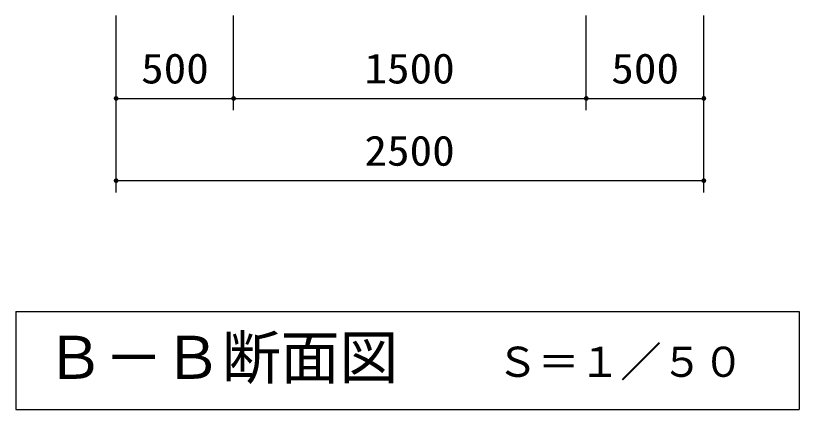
# Model space of a CAD drawing. Units: millimetres, scale not verified. Extents: x -14850 to 14850, y -10500 to 10500.
# Drawn here: x -1329 to 2004, y -8053 to -6378 of the extents above; entities that cross this region are included whole.
import ezdxf
from ezdxf.enums import TextEntityAlignment as Align

# ---------------------------------------------------------------- set-up
doc = ezdxf.new("R2010")
doc.units = ezdxf.units.MM
doc.header["$LTSCALE"] = 50
doc.layers.add('0-1_機器', color=3, linetype='Continuous', lineweight=25)
doc.layers.add('0-2_製作', color=5, linetype='Continuous', lineweight=25)
doc.styles.add('ＭＳ ゴシック', font='')
doc.styles.get('ＭＳ ゴシック').set_extended_font_data('MS Gothic')

msp = doc.modelspace()

# ---------------------------------------------------------------- linework, layer by layer
at = {"layer": '0-1_機器'}
for p, q in [((-1329.19, -7636.22), (-1329.19, -8052.89)), ((-1329.19, -7636.22), (2004.15, -7636.22)), ((2004.15, -7636.22), (2004.15, -8052.89)), ((-1329.19, -8052.89), (2004.15, -8052.89))]:
    msp.add_line(p, q, dxfattribs=at)
at = {"layer": '0-2_製作', "color": 2}
for p, q in [((-902.03, -7129.77), (-902.03, -6377.63)), ((-402.03, -6779.77), (-402.03, -6377.63)), ((1097.97, -6779.77), (1097.97, -6377.63)), ((1597.97, -7129.77), (1597.97, -6377.63)), ((-902.03, -6729.77), (-402.03, -6729.77)), ((-402.03, -6729.77), (1097.97, -6729.77)), ((1097.97, -6729.77), (1597.97, -6729.77)), ((-902.03, -7079.77), (1597.97, -7079.77))]:
    msp.add_line(p, q, dxfattribs=at)
at = {"layer": '0-2_製作'}
for points in [[(-912.01, -6729.14), (-902.03, -6729.77), (-912.03, -6729.77)], [(-912.03, -6729.77), (-902.03, -6729.77), (-911.95, -6731.02)], [(-911.85, -6727.89), (-902.03, -6729.77), (-912.01, -6729.14)], [(-911.95, -6731.02), (-902.03, -6729.77), (-911.72, -6732.26)], [(-911.85, -6727.89), (-902.03, -6719.77), (-902.03, -6729.77)], [(-911.54, -6726.68), (-902.03, -6719.77), (-911.85, -6727.89)], [(-911.72, -6732.26), (-902.03, -6729.77), (-911.33, -6733.45)], [(-911.08, -6725.51), (-902.03, -6719.77), (-911.54, -6726.68)], [(-911.33, -6733.45), (-902.03, -6729.77), (-910.79, -6734.59)], [(-910.47, -6724.41), (-902.03, -6719.77), (-911.08, -6725.51)], [(-910.79, -6734.59), (-902.03, -6729.77), (-910.12, -6735.65)], [(-909.74, -6723.39), (-902.03, -6719.77), (-910.47, -6724.41)], [(-910.12, -6735.65), (-902.03, -6729.77), (-909.32, -6736.61)], [(-908.88, -6722.48), (-902.03, -6719.77), (-909.74, -6723.39)], [(-909.32, -6736.61), (-902.03, -6729.77), (-908.41, -6737.47)], [(-907.91, -6721.68), (-902.03, -6719.77), (-908.88, -6722.48)], [(-908.41, -6737.47), (-902.03, -6729.77), (-907.39, -6738.21)], [(-906.85, -6721.01), (-902.03, -6719.77), (-907.91, -6721.68)], [(-907.39, -6738.21), (-902.03, -6729.77), (-906.29, -6738.82)], [(-905.71, -6720.47), (-902.03, -6719.77), (-906.85, -6721.01)], [(-906.29, -6738.82), (-902.03, -6729.77), (-905.12, -6739.28)], [(-904.52, -6720.08), (-902.03, -6719.77), (-905.71, -6720.47)], [(-905.12, -6739.28), (-902.03, -6729.77), (-902.03, -6739.77)], [(-903.28, -6719.85), (-902.03, -6719.77), (-904.52, -6720.08)], [(-902.03, -6719.77), (-892.03, -6729.77), (-902.03, -6729.77)], [(-902.03, -6719.77), (-892.11, -6728.51), (-892.03, -6729.77)], [(-902.03, -6719.77), (-892.35, -6727.28), (-892.11, -6728.51)], [(-902.03, -6719.77), (-892.73, -6726.09), (-892.35, -6727.28)], [(-902.03, -6719.77), (-893.27, -6724.95), (-892.73, -6726.09)], [(-902.03, -6719.77), (-893.94, -6723.89), (-893.27, -6724.95)], [(-902.03, -6719.77), (-894.74, -6722.92), (-893.94, -6723.89)], [(-902.03, -6719.77), (-895.66, -6722.06), (-894.74, -6722.92)], [(-902.03, -6719.77), (-896.67, -6721.32), (-895.66, -6722.06)], [(-902.03, -6719.77), (-897.77, -6720.72), (-896.67, -6721.32)], [(-902.03, -6719.77), (-898.94, -6720.26), (-897.77, -6720.72)], [(-902.03, -6719.77), (-900.16, -6719.95), (-898.94, -6720.26)], [(-901.4, -6719.79), (-900.16, -6719.95), (-902.03, -6719.77)], [(-902.03, -6729.77), (-900.78, -6739.69), (-902.03, -6739.77)], [(-902.03, -6729.77), (-899.54, -6739.45), (-900.78, -6739.69)], [(-902.03, -6729.77), (-898.35, -6739.07), (-899.54, -6739.45)], [(-902.03, -6729.77), (-897.21, -6738.53), (-898.35, -6739.07)], [(-902.03, -6729.77), (-896.15, -6737.86), (-897.21, -6738.53)], [(-902.03, -6729.77), (-895.19, -6737.06), (-896.15, -6737.86)], [(-902.03, -6729.77), (-894.33, -6736.14), (-895.19, -6737.06)], [(-902.03, -6729.77), (-893.59, -6735.13), (-894.33, -6736.14)], [(-902.03, -6729.77), (-892.98, -6734.03), (-893.59, -6735.13)], [(-902.03, -6729.77), (-892.52, -6732.86), (-892.98, -6734.03)], [(-902.03, -6729.77), (-892.21, -6731.64), (-892.52, -6732.86)], [(-902.03, -6729.77), (-892.05, -6730.4), (-892.21, -6731.64)], [(-892.03, -6729.77), (-892.05, -6730.4), (-902.03, -6729.77)], [(-412.01, -6729.14), (-402.03, -6729.77), (-412.03, -6729.77)], [(-412.03, -6729.77), (-402.03, -6729.77), (-411.95, -6731.02)], [(-412.01, -6729.14), (-402.03, -6719.77), (-402.03, -6729.77)], [(-411.85, -6727.89), (-402.03, -6719.77), (-412.01, -6729.14)], [(-411.95, -6731.02), (-402.03, -6729.77), (-411.72, -6732.26)], [(-411.54, -6726.68), (-402.03, -6719.77), (-411.85, -6727.89)], [(-411.72, -6732.26), (-402.03, -6729.77), (-411.33, -6733.45)], [(-411.08, -6725.51), (-402.03, -6719.77), (-411.54, -6726.68)], [(-411.33, -6733.45), (-402.03, -6729.77), (-410.79, -6734.59)], [(-410.47, -6724.41), (-402.03, -6719.77), (-411.08, -6725.51)], [(-410.79, -6734.59), (-402.03, -6729.77), (-410.12, -6735.65)], [(-409.74, -6723.39), (-402.03, -6719.77), (-410.47, -6724.41)], [(-410.12, -6735.65), (-402.03, -6729.77), (-409.32, -6736.61)], [(-408.88, -6722.48), (-402.03, -6719.77), (-409.74, -6723.39)], [(-409.32, -6736.61), (-402.03, -6729.77), (-408.41, -6737.47)], [(-407.91, -6721.68), (-402.03, -6719.77), (-408.88, -6722.48)], [(-408.41, -6737.47), (-402.03, -6729.77), (-407.39, -6738.21)], [(-406.85, -6721.01), (-402.03, -6719.77), (-407.91, -6721.68)], [(-407.39, -6738.21), (-402.03, -6729.77), (-406.29, -6738.82)], [(-405.71, -6720.47), (-402.03, -6719.77), (-406.85, -6721.01)], [(-406.29, -6738.82), (-402.03, -6729.77), (-405.12, -6739.28)], [(-404.52, -6720.08), (-402.03, -6719.77), (-405.71, -6720.47)], [(-405.12, -6739.28), (-402.03, -6729.77), (-403.91, -6739.59)], [(-403.29, -6719.85), (-402.03, -6719.77), (-404.52, -6720.08)], [(-403.91, -6739.59), (-402.03, -6729.77), (-402.03, -6739.77)], [(-402.03, -6719.77), (-392.03, -6729.77), (-402.03, -6729.77)], [(-402.03, -6719.77), (-392.11, -6728.51), (-392.03, -6729.77)], [(-402.03, -6719.77), (-392.35, -6727.28), (-392.11, -6728.51)], [(-402.03, -6719.77), (-392.73, -6726.09), (-392.35, -6727.28)], [(-402.03, -6719.77), (-393.27, -6724.95), (-392.73, -6726.09)], [(-402.03, -6719.77), (-393.94, -6723.89), (-393.27, -6724.95)], [(-402.03, -6719.77), (-394.74, -6722.92), (-393.94, -6723.89)], [(-402.03, -6719.77), (-395.66, -6722.06), (-394.74, -6722.92)], [(-402.03, -6719.77), (-396.67, -6721.32), (-395.66, -6722.06)], [(-402.03, -6719.77), (-397.77, -6720.72), (-396.67, -6721.32)], [(-402.03, -6719.77), (-398.94, -6720.26), (-397.77, -6720.72)], [(-402.03, -6719.77), (-400.16, -6719.95), (-398.94, -6720.26)], [(-402.03, -6719.77), (-401.4, -6719.79), (-400.16, -6719.95)], [(-402.03, -6729.77), (-400.78, -6739.69), (-402.03, -6739.77)], [(-402.03, -6729.77), (-399.54, -6739.45), (-400.78, -6739.69)], [(-402.03, -6729.77), (-398.35, -6739.07), (-399.54, -6739.45)], [(-402.03, -6729.77), (-397.21, -6738.53), (-398.35, -6739.07)], [(-402.03, -6729.77), (-396.15, -6737.86), (-397.21, -6738.53)], [(-402.03, -6729.77), (-395.19, -6737.06), (-396.15, -6737.86)], [(-402.03, -6729.77), (-394.33, -6736.14), (-395.19, -6737.06)], [(-402.03, -6729.77), (-393.59, -6735.13), (-394.33, -6736.14)], [(-402.03, -6729.77), (-392.98, -6734.03), (-393.59, -6735.13)], [(-402.03, -6729.77), (-392.52, -6732.86), (-392.98, -6734.03)], [(-402.03, -6729.77), (-392.21, -6731.64), (-392.52, -6732.86)], [(-402.03, -6729.77), (-392.05, -6730.4), (-392.21, -6731.64)], [(-402.03, -6729.77), (-392.03, -6729.77), (-392.05, -6730.4)], [(1087.97, -6729.77), (1097.97, -6719.77), (1097.97, -6729.77)], [(1087.99, -6729.14), (1097.97, -6719.77), (1087.97, -6729.77)], [(1088.05, -6731.02), (1087.97, -6729.77), (1097.97, -6729.77)], [(1088.15, -6727.89), (1097.97, -6719.77), (1087.99, -6729.14)], [(1088.05, -6731.02), (1097.97, -6729.77), (1088.28, -6732.26)], [(1088.46, -6726.68), (1097.97, -6719.77), (1088.15, -6727.89)], [(1088.28, -6732.26), (1097.97, -6729.77), (1088.67, -6733.45)], [(1088.92, -6725.51), (1097.97, -6719.77), (1088.46, -6726.68)], [(1088.67, -6733.45), (1097.97, -6729.77), (1089.21, -6734.59)], [(1089.52, -6724.41), (1097.97, -6719.77), (1088.92, -6725.51)], [(1089.21, -6734.59), (1097.97, -6729.77), (1089.88, -6735.65)], [(1090.26, -6723.39), (1097.97, -6719.77), (1089.52, -6724.41)], [(1089.88, -6735.65), (1097.97, -6729.77), (1090.68, -6736.61)], [(1091.12, -6722.48), (1097.97, -6719.77), (1090.26, -6723.39)], [(1090.68, -6736.61), (1097.97, -6729.77), (1091.59, -6737.47)], [(1092.09, -6721.68), (1097.97, -6719.77), (1091.12, -6722.48)], [(1091.59, -6737.47), (1097.97, -6729.77), (1092.61, -6738.21)], [(1093.15, -6721.01), (1097.97, -6719.77), (1092.09, -6721.68)], [(1092.61, -6738.21), (1097.97, -6729.77), (1093.71, -6738.82)], [(1094.29, -6720.47), (1097.97, -6719.77), (1093.15, -6721.01)], [(1093.71, -6738.82), (1097.97, -6729.77), (1094.88, -6739.28)], [(1095.48, -6720.08), (1097.97, -6719.77), (1094.29, -6720.47)], [(1094.88, -6739.28), (1097.97, -6729.77), (1096.09, -6739.59)], [(1095.48, -6720.08), (1096.71, -6719.85), (1097.97, -6719.77)], [(1096.09, -6739.59), (1097.97, -6729.77), (1097.34, -6739.75)], [(1097.34, -6739.75), (1097.97, -6729.77), (1097.97, -6739.77)], [(1097.97, -6719.77), (1107.65, -6727.28), (1097.97, -6729.77)], [(1097.97, -6719.77), (1107.27, -6726.09), (1107.65, -6727.28)], [(1097.97, -6719.77), (1106.73, -6724.95), (1107.27, -6726.09)], [(1097.97, -6719.77), (1106.06, -6723.89), (1106.73, -6724.95)], [(1097.97, -6719.77), (1105.26, -6722.92), (1106.06, -6723.89)], [(1097.97, -6719.77), (1104.34, -6722.06), (1105.26, -6722.92)], [(1097.97, -6719.77), (1103.33, -6721.32), (1104.34, -6722.06)], [(1097.97, -6719.77), (1102.23, -6720.72), (1103.33, -6721.32)], [(1097.97, -6719.77), (1101.06, -6720.26), (1102.23, -6720.72)], [(1097.97, -6719.77), (1099.84, -6719.95), (1101.06, -6720.26)], [(1097.97, -6719.77), (1098.6, -6719.79), (1099.84, -6719.95)], [(1097.97, -6729.77), (1107.65, -6727.28), (1107.89, -6728.51)], [(1097.97, -6729.77), (1107.89, -6728.51), (1107.97, -6729.77)], [(1097.97, -6729.77), (1101.65, -6739.07), (1097.97, -6739.77)], [(1097.97, -6729.77), (1102.79, -6738.53), (1101.65, -6739.07)], [(1097.97, -6729.77), (1103.85, -6737.86), (1102.79, -6738.53)], [(1097.97, -6729.77), (1104.81, -6737.06), (1103.85, -6737.86)], [(1097.97, -6729.77), (1105.67, -6736.14), (1104.81, -6737.06)], [(1097.97, -6729.77), (1106.41, -6735.13), (1105.67, -6736.14)], [(1097.97, -6729.77), (1107.02, -6734.03), (1106.41, -6735.13)], [(1097.97, -6729.77), (1107.48, -6732.86), (1107.02, -6734.03)], [(1097.97, -6729.77), (1107.79, -6731.64), (1107.48, -6732.86)], [(1097.97, -6729.77), (1107.95, -6730.4), (1107.79, -6731.64)], [(1097.97, -6729.77), (1107.97, -6729.77), (1107.95, -6730.4)], [(1587.97, -6729.77), (1597.97, -6719.77), (1597.97, -6729.77)], [(1587.99, -6729.14), (1597.97, -6719.77), (1587.97, -6729.77)], [(1588.05, -6731.02), (1587.97, -6729.77), (1597.97, -6729.77)], [(1588.14, -6727.89), (1597.97, -6719.77), (1587.99, -6729.14)], [(1588.05, -6731.02), (1597.97, -6729.77), (1588.28, -6732.26)], [(1588.46, -6726.68), (1597.97, -6719.77), (1588.14, -6727.89)], [(1588.28, -6732.26), (1597.97, -6729.77), (1588.67, -6733.45)], [(1588.92, -6725.51), (1597.97, -6719.77), (1588.46, -6726.68)], [(1588.67, -6733.45), (1597.97, -6729.77), (1589.2, -6734.59)], [(1589.52, -6724.41), (1597.97, -6719.77), (1588.92, -6725.51)], [(1589.2, -6734.59), (1597.97, -6729.77), (1589.88, -6735.65)], [(1590.26, -6723.39), (1597.97, -6719.77), (1589.52, -6724.41)], [(1589.88, -6735.65), (1597.97, -6729.77), (1590.68, -6736.61)], [(1591.12, -6722.48), (1597.97, -6719.77), (1590.26, -6723.39)], [(1590.68, -6736.61), (1597.97, -6729.77), (1591.59, -6737.47)], [(1592.09, -6721.68), (1597.97, -6719.77), (1591.12, -6722.48)], [(1591.59, -6737.47), (1597.97, -6729.77), (1592.61, -6738.21)], [(1593.15, -6721.01), (1597.97, -6719.77), (1592.09, -6721.68)], [(1592.61, -6738.21), (1597.97, -6729.77), (1593.71, -6738.82)], [(1594.29, -6720.47), (1597.97, -6719.77), (1593.15, -6721.01)], [(1593.71, -6738.82), (1597.97, -6729.77), (1594.88, -6739.28)], [(1594.29, -6720.47), (1596.71, -6719.85), (1597.97, -6719.77)], [(1595.48, -6720.08), (1596.71, -6719.85), (1594.29, -6720.47)], [(1594.88, -6739.28), (1597.97, -6729.77), (1596.09, -6739.59)], [(1596.09, -6739.59), (1597.97, -6729.77), (1597.34, -6739.75)], [(1597.34, -6739.75), (1597.97, -6729.77), (1597.97, -6739.77)], [(1597.97, -6719.77), (1607.65, -6727.28), (1597.97, -6729.77)], [(1597.97, -6719.77), (1607.27, -6726.09), (1607.65, -6727.28)], [(1597.97, -6719.77), (1606.73, -6724.95), (1607.27, -6726.09)], [(1597.97, -6719.77), (1606.06, -6723.89), (1606.73, -6724.95)], [(1597.97, -6719.77), (1605.26, -6722.92), (1606.06, -6723.89)], [(1597.97, -6719.77), (1604.34, -6722.06), (1605.26, -6722.92)], [(1597.97, -6719.77), (1603.33, -6721.32), (1604.34, -6722.06)], [(1597.97, -6719.77), (1602.23, -6720.72), (1603.33, -6721.32)], [(1597.97, -6719.77), (1601.06, -6720.26), (1602.23, -6720.72)], [(1597.97, -6719.77), (1599.84, -6719.95), (1601.06, -6720.26)], [(1597.97, -6719.77), (1598.6, -6719.79), (1599.84, -6719.95)], [(1597.97, -6729.77), (1607.65, -6727.28), (1607.89, -6728.51)], [(1597.97, -6729.77), (1607.89, -6728.51), (1607.97, -6729.77)], [(1597.97, -6729.77), (1602.79, -6738.53), (1597.97, -6739.77)], [(1597.97, -6729.77), (1603.85, -6737.86), (1602.79, -6738.53)], [(1597.97, -6729.77), (1604.81, -6737.06), (1603.85, -6737.86)], [(1597.97, -6729.77), (1605.67, -6736.14), (1604.81, -6737.06)], [(1597.97, -6729.77), (1606.41, -6735.13), (1605.67, -6736.14)], [(1597.97, -6729.77), (1607.02, -6734.03), (1606.41, -6735.13)], [(1597.97, -6729.77), (1607.48, -6732.86), (1607.02, -6734.03)], [(1597.97, -6729.77), (1607.79, -6731.64), (1607.48, -6732.86)], [(1597.97, -6729.77), (1607.95, -6730.4), (1607.79, -6731.64)], [(1597.97, -6729.77), (1607.97, -6729.77), (1607.95, -6730.4)], [(-905.12, -6739.28), (-902.66, -6739.75), (-903.91, -6739.59)], [(-905.12, -6739.28), (-902.03, -6739.77), (-902.66, -6739.75)], [(-403.91, -6739.59), (-402.03, -6739.77), (-402.66, -6739.75)], [(1097.97, -6739.77), (1101.65, -6739.07), (1100.46, -6739.45)], [(1097.97, -6739.77), (1100.46, -6739.45), (1099.22, -6739.69)], [(1597.97, -6739.77), (1602.79, -6738.53), (1601.65, -6739.07)], [(1597.97, -6739.77), (1601.65, -6739.07), (1599.22, -6739.69)], [(1599.22, -6739.69), (1601.65, -6739.07), (1600.45, -6739.45)], [(-912.01, -7079.14), (-902.03, -7079.77), (-912.03, -7079.77)], [(-912.03, -7079.77), (-902.03, -7079.77), (-911.95, -7081.02)], [(-911.85, -7077.89), (-902.03, -7079.77), (-912.01, -7079.14)], [(-911.95, -7081.02), (-902.03, -7079.77), (-911.72, -7082.26)], [(-911.85, -7077.89), (-902.03, -7069.77), (-902.03, -7079.77)], [(-911.54, -7076.68), (-902.03, -7069.77), (-911.85, -7077.89)], [(-911.72, -7082.26), (-902.03, -7079.77), (-911.33, -7083.45)], [(-911.08, -7075.51), (-902.03, -7069.77), (-911.54, -7076.68)], [(-911.33, -7083.45), (-902.03, -7079.77), (-910.79, -7084.59)], [(-910.47, -7074.41), (-902.03, -7069.77), (-911.08, -7075.51)], [(-910.79, -7084.59), (-902.03, -7079.77), (-910.12, -7085.65)], [(-909.74, -7073.39), (-902.03, -7069.77), (-910.47, -7074.41)], [(-910.12, -7085.65), (-902.03, -7079.77), (-909.32, -7086.61)], [(-908.88, -7072.48), (-902.03, -7069.77), (-909.74, -7073.39)], [(-909.32, -7086.61), (-902.03, -7079.77), (-908.41, -7087.47)], [(-907.91, -7071.68), (-902.03, -7069.77), (-908.88, -7072.48)], [(-908.41, -7087.47), (-902.03, -7079.77), (-907.39, -7088.21)], [(-906.85, -7071.01), (-902.03, -7069.77), (-907.91, -7071.68)], [(-907.39, -7088.21), (-902.03, -7079.77), (-906.29, -7088.82)], [(-905.71, -7070.47), (-902.03, -7069.77), (-906.85, -7071.01)], [(-906.29, -7088.82), (-902.03, -7079.77), (-905.12, -7089.28)], [(-904.52, -7070.08), (-902.03, -7069.77), (-905.71, -7070.47)], [(-905.12, -7089.28), (-902.03, -7079.77), (-902.03, -7089.77)], [(-905.12, -7089.28), (-902.66, -7089.75), (-903.91, -7089.59)], [(-905.12, -7089.28), (-902.03, -7089.77), (-902.66, -7089.75)], [(-903.28, -7069.85), (-902.03, -7069.77), (-904.52, -7070.08)], [(-902.03, -7069.77), (-892.03, -7079.77), (-902.03, -7079.77)], [(-902.03, -7069.77), (-892.11, -7078.51), (-892.03, -7079.77)], [(-902.03, -7069.77), (-892.35, -7077.28), (-892.11, -7078.51)], [(-902.03, -7069.77), (-892.73, -7076.09), (-892.35, -7077.28)], [(-902.03, -7069.77), (-893.27, -7074.95), (-892.73, -7076.09)], [(-902.03, -7069.77), (-893.94, -7073.89), (-893.27, -7074.95)], [(-902.03, -7069.77), (-894.74, -7072.92), (-893.94, -7073.89)], [(-902.03, -7069.77), (-895.66, -7072.06), (-894.74, -7072.92)], [(-902.03, -7069.77), (-896.67, -7071.32), (-895.66, -7072.06)], [(-902.03, -7069.77), (-897.77, -7070.72), (-896.67, -7071.32)], [(-902.03, -7069.77), (-898.94, -7070.26), (-897.77, -7070.72)], [(-902.03, -7069.77), (-900.16, -7069.95), (-898.94, -7070.26)], [(-901.4, -7069.79), (-900.16, -7069.95), (-902.03, -7069.77)], [(-902.03, -7079.77), (-900.78, -7089.69), (-902.03, -7089.77)], [(-902.03, -7079.77), (-899.54, -7089.45), (-900.78, -7089.69)], [(-902.03, -7079.77), (-898.35, -7089.07), (-899.54, -7089.45)], [(-902.03, -7079.77), (-897.21, -7088.53), (-898.35, -7089.07)], [(-902.03, -7079.77), (-896.15, -7087.86), (-897.21, -7088.53)], [(-902.03, -7079.77), (-895.19, -7087.06), (-896.15, -7087.86)], [(-902.03, -7079.77), (-894.33, -7086.14), (-895.19, -7087.06)], [(-902.03, -7079.77), (-893.59, -7085.13), (-894.33, -7086.14)], [(-902.03, -7079.77), (-892.98, -7084.03), (-893.59, -7085.13)], [(-902.03, -7079.77), (-892.52, -7082.86), (-892.98, -7084.03)], [(-902.03, -7079.77), (-892.21, -7081.64), (-892.52, -7082.86)], [(-902.03, -7079.77), (-892.05, -7080.4), (-892.21, -7081.64)], [(-892.03, -7079.77), (-892.05, -7080.4), (-902.03, -7079.77)], [(1587.97, -7079.77), (1597.97, -7069.77), (1597.97, -7079.77)], [(1587.99, -7079.14), (1597.97, -7069.77), (1587.97, -7079.77)], [(1588.05, -7081.02), (1587.97, -7079.77), (1597.97, -7079.77)], [(1588.14, -7077.89), (1597.97, -7069.77), (1587.99, -7079.14)], [(1588.05, -7081.02), (1597.97, -7079.77), (1588.28, -7082.26)], [(1588.46, -7076.68), (1597.97, -7069.77), (1588.14, -7077.89)], [(1588.28, -7082.26), (1597.97, -7079.77), (1588.67, -7083.45)], [(1588.92, -7075.51), (1597.97, -7069.77), (1588.46, -7076.68)], [(1588.67, -7083.45), (1597.97, -7079.77), (1589.2, -7084.59)], [(1589.52, -7074.41), (1597.97, -7069.77), (1588.92, -7075.51)], [(1589.2, -7084.59), (1597.97, -7079.77), (1589.88, -7085.65)], [(1590.26, -7073.39), (1597.97, -7069.77), (1589.52, -7074.41)], [(1589.88, -7085.65), (1597.97, -7079.77), (1590.68, -7086.61)], [(1591.12, -7072.48), (1597.97, -7069.77), (1590.26, -7073.39)], [(1590.68, -7086.61), (1597.97, -7079.77), (1591.59, -7087.47)], [(1592.09, -7071.68), (1597.97, -7069.77), (1591.12, -7072.48)], [(1591.59, -7087.47), (1597.97, -7079.77), (1592.61, -7088.21)], [(1593.15, -7071.01), (1597.97, -7069.77), (1592.09, -7071.68)], [(1592.61, -7088.21), (1597.97, -7079.77), (1593.71, -7088.82)], [(1594.29, -7070.47), (1597.97, -7069.77), (1593.15, -7071.01)], [(1593.71, -7088.82), (1597.97, -7079.77), (1594.88, -7089.28)], [(1594.29, -7070.47), (1596.71, -7069.85), (1597.97, -7069.77)], [(1595.48, -7070.08), (1596.71, -7069.85), (1594.29, -7070.47)], [(1594.88, -7089.28), (1597.97, -7079.77), (1596.09, -7089.59)], [(1596.09, -7089.59), (1597.97, -7079.77), (1597.34, -7089.75)], [(1597.34, -7089.75), (1597.97, -7079.77), (1597.97, -7089.77)], [(1597.97, -7069.77), (1607.65, -7077.28), (1597.97, -7079.77)], [(1597.97, -7069.77), (1607.27, -7076.09), (1607.65, -7077.28)], [(1597.97, -7069.77), (1606.73, -7074.95), (1607.27, -7076.09)], [(1597.97, -7069.77), (1606.06, -7073.89), (1606.73, -7074.95)], [(1597.97, -7069.77), (1605.26, -7072.92), (1606.06, -7073.89)], [(1597.97, -7069.77), (1604.34, -7072.06), (1605.26, -7072.92)], [(1597.97, -7069.77), (1603.33, -7071.32), (1604.34, -7072.06)], [(1597.97, -7069.77), (1602.23, -7070.72), (1603.33, -7071.32)], [(1597.97, -7069.77), (1601.06, -7070.26), (1602.23, -7070.72)], [(1597.97, -7069.77), (1599.84, -7069.95), (1601.06, -7070.26)], [(1597.97, -7069.77), (1598.6, -7069.79), (1599.84, -7069.95)], [(1597.97, -7079.77), (1607.65, -7077.28), (1607.89, -7078.51)], [(1597.97, -7079.77), (1607.89, -7078.51), (1607.97, -7079.77)], [(1597.97, -7079.77), (1602.79, -7088.53), (1597.97, -7089.77)], [(1597.97, -7079.77), (1603.85, -7087.86), (1602.79, -7088.53)], [(1597.97, -7079.77), (1604.81, -7087.06), (1603.85, -7087.86)], [(1597.97, -7079.77), (1605.67, -7086.14), (1604.81, -7087.06)], [(1597.97, -7079.77), (1606.41, -7085.13), (1605.67, -7086.14)], [(1597.97, -7079.77), (1607.02, -7084.03), (1606.41, -7085.13)], [(1597.97, -7079.77), (1607.48, -7082.86), (1607.02, -7084.03)], [(1597.97, -7079.77), (1607.79, -7081.64), (1607.48, -7082.86)], [(1597.97, -7079.77), (1607.95, -7080.4), (1607.79, -7081.64)], [(1597.97, -7079.77), (1607.97, -7079.77), (1607.95, -7080.4)], [(1597.97, -7089.77), (1602.79, -7088.53), (1601.65, -7089.07)], [(1597.97, -7089.77), (1601.65, -7089.07), (1599.22, -7089.69)], [(1599.22, -7089.69), (1601.65, -7089.07), (1600.45, -7089.45)]]:
    msp.add_solid(points, dxfattribs=at)

# ---------------------------------------------------------------- texts
at = {"layer": '0-1_機器', "color": 4, "style": 'ＭＳ ゴシック'}
for s, height, p in [('Ｂ－Ｂ断面図', 183.3, (-1202.09, -7978.31)), ('Ｓ＝１／５０', 128.4, (717.33, -7953.17))]:
    msp.add_text(s, height=height, dxfattribs=at).set_placement(p, align=Align.BOTTOM_LEFT)
at = {"layer": '0-2_製作', "color": 4, "style": 'ＭＳ ゴシック', "width": 1.1}
for s, p in [('500', (-795.78, -6704.77)), ('1500', (154.22, -6704.77)), ('500', (1204.22, -6704.77)), ('2500', (154.22, -7054.77))]:
    msp.add_text(s, height=128.4, dxfattribs=at).set_placement(p, align=Align.BOTTOM_LEFT)

doc.saveas('drawing.dxf')
